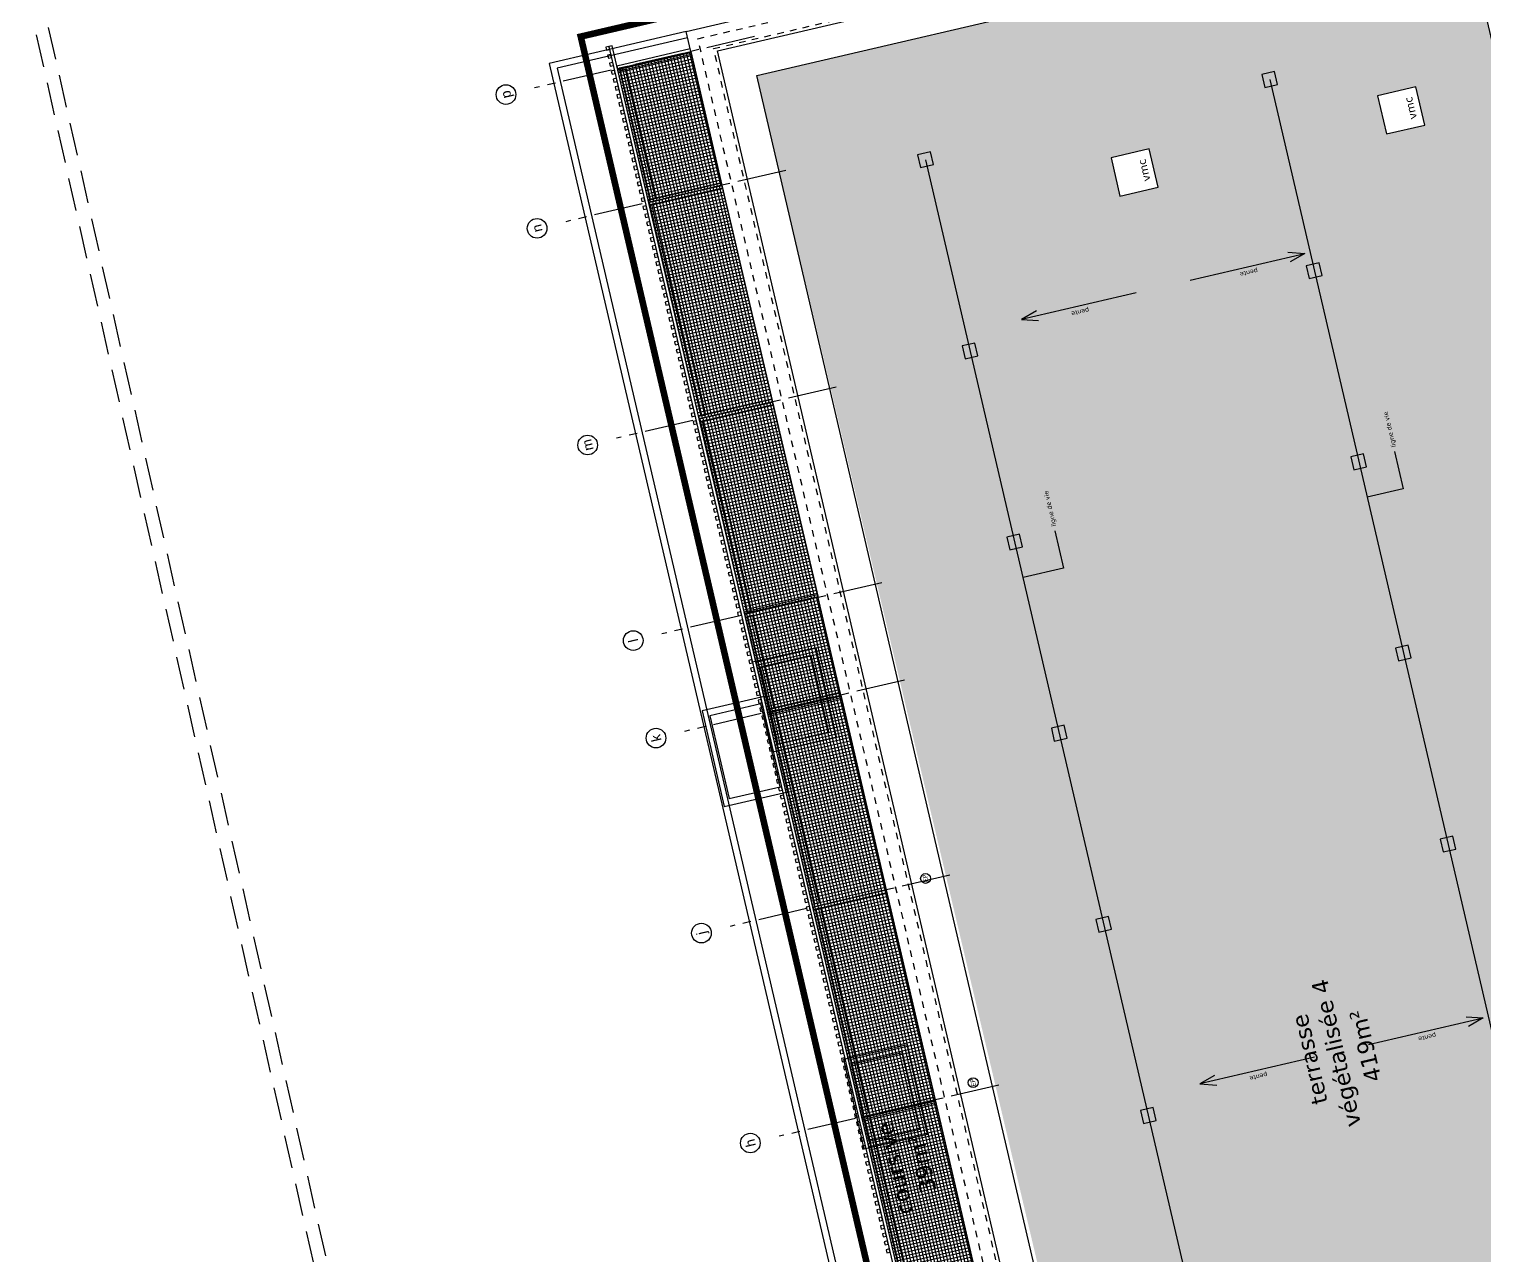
# Model space of a CAD drawing. Header units: metres. Extents: x 595957 to 596103, y 139647 to 139785.
# Drawn here: x 596054.42 to 596076.65, y 139694.01 to 139712.74 of the extents above; entities that cross this region are included whole.
import ezdxf
from ezdxf.enums import TextEntityAlignment as Align

# ---------------------------------------------------------------- set-up
doc = ezdxf.new("R2010")
doc.units = ezdxf.units.M
doc.header["$MEASUREMENT"] = 0
for name, pattern in [('03', [0.7, 0.5, -0.2]), ('AXES2', [1.125, 0.75, -0.125, 0.125, -0.125]), ('CACHEx2', [0.75, 0.5, -0.25]), ('POINTILLE', [0.25, 0, -0.25])]:
    doc.linetypes.add(name, pattern=pattern)
for name, color, linetype in [('00-AXE-0.00', 14, 'AXES2'), ('01-SANITAIRE-0.15', 44, 'Continuous'), ('02-VU-POINT-05-0.10', 133, 'POINTILLE'), ('04-VEGET2-0.15', 80, 'Continuous'), ('06-TXT-DETAILS-DIVERS-02.20', 2, 'Continuous'), ('06-TXT-DIVERS-0.20', 70, 'Continuous'), ('06-TXT-ETIQUETTES SURFACES', 210, 'Continuous'), ('08-VU-0.08', 56, 'Continuous'), ('08-VU-0.13', 44, 'Continuous'), ('08-VU-0.20', 32, 'Continuous'), ('08-VU-0.30', 41, 'Continuous'), ('08-VU-0.35', 30, 'Continuous')]:
    doc.layers.add(name, color=color, linetype=linetype)
doc.styles.add('locaux 100', font='verdana.ttf', dxfattribs={"height": 0.22})
doc.styles.add('locaux 20', font='verdana.ttf', dxfattribs={"height": 0.07})
doc.styles.get("Standard").update_dxf_attribs({"font": 'arial.ttf'})
pattern_1 = [(103.12127, (596100.814845, 139671.19803), (-0.04869459, -0.011350643), []), (193.12127, (596100.814845, 139671.19803), (0.011350643, -0.04869459), [])]

# ---------------------------------------------------------------- blocks, each defined once
blk = doc.blocks.new('A$C3E0B406B')
at = {"layer": '01-SANITAIRE-0.15'}
for points in [[(0.075, -0.25), (0, 0), (-0.075, -0.25)], [(0, -1.8), (0, 0)]]:
    blk.add_lwpolyline(points, dxfattribs=at)
at = {"layer": '01-SANITAIRE-0.15', "insert": (-0.083, -0.9), "char_height": 0.07, "width": 1.56851, "attachment_point": 5, "rotation": 90, "style": 'locaux 20'}
blk.add_mtext('pente ', dxfattribs=at)

msp = doc.modelspace()

# ---------------------------------------------------------------- hatches: boundary and pattern name
at = {"layer": '04-VEGET2-0.15', "true_color": 0x999999}
h = msp.add_hatch(dxfattribs=at)
h.set_pattern_fill('GRASS', color=253, scale=0.25)
h.set_pattern_definition([(193.12127, (596100.81484, 139671.19803), (-0.1320308, -0.21229195), [0.046875, -0.3066784]), (148.12127, (596100.81484, 139671.19803), (-0.1320308, -0.212292), [0.046875, -0.203125]), (238.12127, (596100.81484, 139671.19803), (0.212292, -0.1320308), [0.046875, -0.203125])])
h.paths.add_polyline_path([(596073.292, 139679.229), (596065.542, 139712.036), (596076.314, 139714.546), (596083.966, 139681.717)])
h.paths.add_polyline_path([(596071.677, 139710.327), (596071.54, 139710.911), (596070.956, 139710.775), (596071.092, 139710.191)], flags=16)
h.paths.add_polyline_path([(596075.749, 139711.276), (596075.613, 139711.861), (596075.029, 139711.725), (596075.165, 139711.14)], flags=16)
at = {"layer": '08-VU-0.08'}
h = msp.add_hatch(dxfattribs=at)
h.set_pattern_fill('_USER', color=256, scale=0.05, double=1, pattern_type=0)
h.set_pattern_definition(pattern_1)
h.paths.add_polyline_path([(596063.413, 139712.14), (596064.533, 139712.401), (596065.01, 139710.356), (596063.89, 139710.095)])
h = msp.add_hatch(dxfattribs=at)
h.set_pattern_fill('_USER', color=256, scale=0.05, double=1, pattern_type=0)
h.set_pattern_definition([(102.8952, (596065.708656, 139705.79514), (-0.048739, -0.0111584), []), (192.8952, (596065.708656, 139705.79514), (0.0111584, -0.048739), [])])
h.paths.add_polyline_path([(596063.89, 139710.095), (596065.01, 139710.356), (596065.782, 139707.045), (596064.662, 139706.784)])
h = msp.add_hatch(dxfattribs=at)
h.set_pattern_fill('_USER', color=256, scale=0.05, double=1, pattern_type=0)
h.set_pattern_definition([(102.8952, (596066.4805, 139702.48391), (-0.048739, -0.0111584), []), (192.8952, (596066.4805, 139702.48391), (0.0111584, -0.048739), [])])
h.paths.add_polyline_path([(596064.662, 139706.784), (596065.782, 139707.045), (596066.479, 139704.055), (596065.359, 139703.794)])
h = msp.add_hatch(dxfattribs=at)
h.set_pattern_fill('_USER', color=256, scale=0.05, double=1, pattern_type=0)
h.set_pattern_definition(pattern_1)
h.paths.add_polyline_path([(596066.826, 139702.565), (596066.479, 139704.055), (596065.359, 139703.794), (596065.706, 139702.304)])
h = msp.add_hatch(dxfattribs=at)
h.set_pattern_fill('_USER', color=256, scale=0.05, double=1, pattern_type=0)
h.set_pattern_definition(pattern_1)
h.paths.add_polyline_path([(596065.706, 139702.304), (596066.826, 139702.565), (596067.521, 139699.585), (596066.401, 139699.324)])
h = msp.add_hatch(dxfattribs=at)
h.set_pattern_fill('_USER', color=256, scale=0.05, double=1, pattern_type=0)
h.set_pattern_definition([(103.12127, (596101.56285, 139667.989057), (-0.04869459, -0.011350643), []), (193.12127, (596101.56285, 139667.989057), (0.011350643, -0.04869459), [])])
h.paths.add_polyline_path([(596066.401, 139699.324), (596067.521, 139699.585), (596068.269, 139696.376), (596067.149, 139696.115)])
h = msp.add_hatch(dxfattribs=at)
h.set_pattern_fill('_USER', color=256, scale=0.05, double=1, pattern_type=0)
h.set_pattern_definition([(103.12127, (596102.25751, 139665.00895), (-0.04869459, -0.011350643), []), (193.12127, (596102.25751, 139665.00895), (0.011350643, -0.04869459), [])])
h.paths.add_polyline_path([(596067.149, 139696.115), (596068.269, 139696.376), (596068.963, 139693.396), (596067.843, 139693.135)])

# ---------------------------------------------------------------- linework, layer by layer
at = {"layer": '00-AXE-0.00'}
for p, q in [((596065.507, 139712.628), (596062.147, 139711.845)), ((596065.984, 139710.583), (596062.624, 139709.8)), ((596066.756, 139707.272), (596063.396, 139706.489)), ((596067.452, 139704.282), (596064.093, 139703.499)), ((596067.8, 139702.792), (596064.44, 139702.009)), ((596068.494, 139699.812), (596065.135, 139699.029)), ((596069.242, 139696.603), (596065.883, 139695.82))]:
    msp.add_line(p, q, dxfattribs=at)
at = {"layer": '00-AXE-0.00', "linetype": 'Continuous'}
for centre in [(596061.709, 139711.743), (596062.185, 139709.698), (596062.957, 139706.386), (596063.654, 139703.397), (596064.002, 139701.906), (596064.696, 139698.926), (596065.444, 139695.717)]:
    msp.add_circle(centre, 0.15, dxfattribs=at)
at = {"layer": '01-SANITAIRE-0.15'}
for points in [[(596072.166, 139708.907), (596073.919, 139709.316)], [(596073.659, 139709.332), (596073.919, 139709.316), (596073.693, 139709.186)], [(596074.89, 139697.221), (596076.643, 139697.629)], [(596076.383, 139697.645), (596076.643, 139697.629), (596076.417, 139697.499)]]:
    msp.add_lwpolyline(points, dxfattribs=at)
for centre in [(596068.121, 139699.761), (596068.849, 139696.64)]:
    msp.add_circle(centre, 0.075, dxfattribs=at)
at = {"layer": '02-VU-POINT-05-0.10', "ltscale": 0.25}
for points in [[(596072.635, 139678.305), (596064.642, 139712.596), (596076.874, 139715.447), (596084.867, 139681.156)], [(596072.784, 139678.545), (596064.882, 139712.446), (596076.724, 139715.207), (596084.627, 139681.306)]]:
    msp.add_lwpolyline(points, close=True, dxfattribs=at)
at = {"layer": '06-TXT-DETAILS-DIVERS-02.20', "color": 251, "linetype": '03', "true_color": 0x666666, "const_width": 0.1}
msp.add_lwpolyline([(596087.258, 139730.178), (596072.101, 139726.644), (596074.723, 139715.396), (596062.852, 139712.629), (596071.565, 139675.25), (596082.566, 139677.767), (596083.039, 139675.68), (596087.776, 139676.754), (596089.744, 139668.309), (596100.862, 139670.898)], dxfattribs=at)
at = {"layer": '06-TXT-DETAILS-DIVERS-02.20'}
for points in [[(596075.286, 139706.287), (596075.42, 139705.716), (596074.868, 139705.587)], [(596070.096, 139705.077), (596070.229, 139704.506), (596069.613, 139704.362)]]:
    msp.add_lwpolyline(points, dxfattribs=at)
at = {"layer": '08-VU-0.08', "linetype": 'CACHEx2'}
msp.add_lwpolyline([(596053.56, 139717.891), (596062.762, 139677.093), (596062.567, 139677.049), (596053.365, 139717.847)], close=True, dxfattribs=at)
at = {"layer": '08-VU-0.08'}
for points in [[(596073.195, 139679.206), (596065.542, 139712.036), (596076.314, 139714.546), (596083.966, 139681.717)], [(596063.413, 139712.14), (596064.533, 139712.401), (596065.01, 139710.356), (596063.89, 139710.095)], [(596063.89, 139710.095), (596065.01, 139710.356), (596065.782, 139707.045), (596064.662, 139706.784)], [(596064.662, 139706.784), (596065.782, 139707.045), (596066.479, 139704.055), (596065.359, 139703.794)], [(596066.826, 139702.565), (596066.479, 139704.055), (596065.359, 139703.794), (596065.706, 139702.304)], [(596065.788, 139701.699), (596066.762, 139701.926), (596066.45, 139703.288), (596065.476, 139703.065)], [(596065.863, 139701.82), (596066.642, 139702.001), (596066.375, 139703.168), (596065.595, 139702.99)], [(596066.019, 139701.086), (596065.681, 139702.547), (596064.707, 139702.323), (596065.044, 139700.861)], [(596065.706, 139702.304), (596066.826, 139702.565), (596067.521, 139699.585), (596066.401, 139699.324)], [(596065.899, 139701.161), (596065.606, 139702.428), (596064.827, 139702.248), (596065.119, 139700.981)], [(596066.401, 139699.324), (596067.521, 139699.585), (596068.269, 139696.376), (596067.149, 139696.115)], [(596067.178, 139695.627), (596068.152, 139695.854), (596067.841, 139697.216), (596066.866, 139696.993)], [(596067.253, 139695.747), (596068.033, 139695.929), (596067.765, 139697.096), (596066.986, 139696.918)], [(596067.149, 139696.115), (596068.269, 139696.376), (596068.963, 139693.396), (596067.843, 139693.135)]]:
    msp.add_lwpolyline(points, close=True, dxfattribs=at)
at = {"layer": '08-VU-0.13'}
for p, q in [((596063.331, 139712.053), (596063.379, 139712.065)), ((596063.472, 139711.445), (596063.521, 139711.456)), ((596063.614, 139710.836), (596063.663, 139710.848)), ((596063.898, 139709.619), (596063.947, 139709.63)), ((596064.182, 139708.402), (596064.23, 139708.413)), ((596064.551, 139706.819), (596064.599, 139706.831)), ((596064.607, 139706.576), (596064.656, 139706.587)), ((596064.976, 139704.993), (596065.025, 139705.005)), ((596065.033, 139704.75), (596065.082, 139704.761)), ((596065.402, 139703.168), (596065.451, 139703.179)), ((596065.459, 139702.924), (596065.507, 139702.935)), ((596065.827, 139701.342), (596065.876, 139701.353)), ((596065.884, 139701.098), (596065.933, 139701.11)), ((596066.083, 139700.246), (596066.132, 139700.257)), ((596066.253, 139699.516), (596066.302, 139699.527)), ((596066.452, 139698.664), (596066.5, 139698.675)), ((596066.508, 139698.42), (596066.557, 139698.432)), ((596066.877, 139696.838), (596066.926, 139696.849)), ((596066.934, 139696.594), (596066.983, 139696.606)), ((596067.303, 139695.012), (596067.352, 139695.023)), ((596067.36, 139694.768), (596067.408, 139694.78))]:
    msp.add_line(p, q, dxfattribs=at)
for points in [[(596064.462, 139712.708), (596062.37, 139712.22), (596070.921, 139675.537)], [(596064.484, 139712.611), (596062.49, 139712.146), (596071.018, 139675.559)]]:
    msp.add_lwpolyline(points, dxfattribs=at)
for points in [[(596063.234, 139712.467), (596063.245, 139712.419), (596063.294, 139712.43), (596063.283, 139712.479)], [(596063.262, 139712.346), (596063.274, 139712.297), (596063.323, 139712.308), (596063.311, 139712.357)], [(596063.283, 139712.479), (596071.324, 139677.982), (596071.373, 139677.993), (596063.331, 139712.49)], [(596063.291, 139712.224), (596063.302, 139712.175), (596063.351, 139712.187), (596063.34, 139712.235)], [(596063.319, 139712.102), (596063.331, 139712.054), (596063.379, 139712.065), (596063.368, 139712.114)], [(596063.348, 139711.98), (596063.359, 139711.932), (596063.408, 139711.943), (596063.396, 139711.992)], [(596063.376, 139711.859), (596063.387, 139711.81), (596063.436, 139711.821), (596063.425, 139711.87)], [(596063.404, 139711.737), (596063.416, 139711.688), (596063.464, 139711.7), (596063.453, 139711.748)], [(596075.749, 139711.276), (596075.613, 139711.861), (596075.029, 139711.725), (596075.165, 139711.14)], [(596063.433, 139711.615), (596063.444, 139711.567), (596063.493, 139711.578), (596063.481, 139711.627)], [(596063.461, 139711.494), (596063.472, 139711.445), (596063.521, 139711.456), (596063.51, 139711.505)], [(596063.489, 139711.372), (596063.501, 139711.323), (596063.55, 139711.334), (596063.538, 139711.383)], [(596063.518, 139711.25), (596063.529, 139711.201), (596063.578, 139711.213), (596063.567, 139711.261)], [(596063.546, 139711.128), (596063.558, 139711.08), (596063.606, 139711.091), (596063.595, 139711.14)], [(596063.575, 139711.007), (596063.586, 139710.958), (596063.635, 139710.969), (596063.623, 139711.018)], [(596063.603, 139710.885), (596063.614, 139710.836), (596063.663, 139710.848), (596063.652, 139710.896)], [(596063.631, 139710.763), (596063.643, 139710.714), (596063.691, 139710.726), (596063.68, 139710.775)], [(596071.677, 139710.327), (596071.54, 139710.911), (596070.956, 139710.775), (596071.092, 139710.191)], [(596063.66, 139710.641), (596063.671, 139710.593), (596063.72, 139710.604), (596063.708, 139710.653)], [(596063.688, 139710.52), (596063.699, 139710.471), (596063.748, 139710.482), (596063.737, 139710.531)], [(596063.716, 139710.398), (596063.728, 139710.349), (596063.777, 139710.361), (596063.765, 139710.409)], [(596063.745, 139710.276), (596063.756, 139710.228), (596063.805, 139710.239), (596063.794, 139710.288)], [(596063.773, 139710.155), (596063.785, 139710.106), (596063.833, 139710.117), (596063.822, 139710.166)], [(596063.802, 139710.033), (596063.813, 139709.984), (596063.862, 139709.995), (596063.85, 139710.044)], [(596063.83, 139709.911), (596063.841, 139709.862), (596063.89, 139709.874), (596063.879, 139709.922)], [(596063.858, 139709.789), (596063.87, 139709.741), (596063.918, 139709.752), (596063.907, 139709.801)], [(596063.887, 139709.668), (596063.898, 139709.619), (596063.947, 139709.63), (596063.935, 139709.679)], [(596063.915, 139709.546), (596063.926, 139709.497), (596063.975, 139709.509), (596063.964, 139709.557)], [(596063.943, 139709.424), (596063.955, 139709.376), (596064.003, 139709.387), (596063.992, 139709.436)], [(596063.972, 139709.302), (596063.983, 139709.254), (596064.032, 139709.265), (596064.021, 139709.314)], [(596064, 139709.181), (596064.012, 139709.132), (596064.06, 139709.143), (596064.049, 139709.192)], [(596064.029, 139709.059), (596064.04, 139709.01), (596064.089, 139709.022), (596064.077, 139709.07)], [(596064.057, 139708.937), (596064.068, 139708.889), (596064.117, 139708.9), (596064.106, 139708.949)], [(596064.085, 139708.816), (596064.097, 139708.767), (596064.145, 139708.778), (596064.134, 139708.827)], [(596064.114, 139708.694), (596064.125, 139708.645), (596064.174, 139708.657), (596064.162, 139708.705)], [(596064.142, 139708.572), (596064.153, 139708.523), (596064.202, 139708.535), (596064.191, 139708.583)], [(596064.17, 139708.45), (596064.182, 139708.402), (596064.23, 139708.413), (596064.219, 139708.462)], [(596064.199, 139708.329), (596064.21, 139708.28), (596064.259, 139708.291), (596064.248, 139708.34)], [(596064.227, 139708.207), (596064.239, 139708.158), (596064.287, 139708.17), (596064.276, 139708.218)], [(596064.256, 139708.085), (596064.267, 139708.037), (596064.316, 139708.048), (596064.304, 139708.097)], [(596064.284, 139707.963), (596064.295, 139707.915), (596064.344, 139707.926), (596064.333, 139707.975)], [(596064.312, 139707.842), (596064.324, 139707.793), (596064.372, 139707.804), (596064.361, 139707.853)], [(596064.341, 139707.72), (596064.352, 139707.671), (596064.401, 139707.683), (596064.389, 139707.731)], [(596064.369, 139707.598), (596064.38, 139707.55), (596064.429, 139707.561), (596064.418, 139707.61)], [(596064.397, 139707.477), (596064.409, 139707.428), (596064.457, 139707.439), (596064.446, 139707.488)], [(596064.426, 139707.355), (596064.437, 139707.306), (596064.486, 139707.318), (596064.475, 139707.366)], [(596064.454, 139707.233), (596064.466, 139707.184), (596064.514, 139707.196), (596064.503, 139707.244)], [(596064.483, 139707.111), (596064.494, 139707.063), (596064.543, 139707.074), (596064.531, 139707.123)], [(596064.511, 139706.99), (596064.522, 139706.941), (596064.571, 139706.952), (596064.56, 139707.001)], [(596064.539, 139706.868), (596064.551, 139706.819), (596064.599, 139706.831), (596064.588, 139706.879)], [(596064.568, 139706.746), (596064.579, 139706.698), (596064.628, 139706.709), (596064.616, 139706.758)], [(596064.596, 139706.625), (596064.607, 139706.576), (596064.656, 139706.587), (596064.645, 139706.636)], [(596064.624, 139706.503), (596064.636, 139706.454), (596064.684, 139706.465), (596064.673, 139706.514)], [(596064.653, 139706.381), (596064.664, 139706.332), (596064.713, 139706.344), (596064.702, 139706.392)], [(596064.681, 139706.259), (596064.693, 139706.211), (596064.741, 139706.222), (596064.73, 139706.271)], [(596064.71, 139706.138), (596064.721, 139706.089), (596064.77, 139706.1), (596064.758, 139706.149)], [(596064.738, 139706.016), (596064.749, 139705.967), (596064.798, 139705.979), (596064.787, 139706.027)], [(596064.766, 139705.894), (596064.778, 139705.846), (596064.826, 139705.857), (596064.815, 139705.906)], [(596064.795, 139705.772), (596064.806, 139705.724), (596064.855, 139705.735), (596064.843, 139705.784)], [(596064.823, 139705.651), (596064.834, 139705.602), (596064.883, 139705.613), (596064.872, 139705.662)], [(596064.851, 139705.529), (596064.863, 139705.48), (596064.911, 139705.492), (596064.9, 139705.54)], [(596064.88, 139705.407), (596064.891, 139705.359), (596064.94, 139705.37), (596064.928, 139705.419)], [(596064.908, 139705.286), (596064.92, 139705.237), (596064.968, 139705.248), (596064.957, 139705.297)], [(596064.937, 139705.164), (596064.948, 139705.115), (596064.997, 139705.127), (596064.985, 139705.175)], [(596064.965, 139705.042), (596064.976, 139704.993), (596065.025, 139705.005), (596065.014, 139705.053)], [(596064.993, 139704.92), (596065.005, 139704.872), (596065.053, 139704.883), (596065.042, 139704.932)], [(596065.022, 139704.799), (596065.033, 139704.75), (596065.082, 139704.761), (596065.07, 139704.81)], [(596065.05, 139704.677), (596065.061, 139704.628), (596065.11, 139704.64), (596065.099, 139704.688)], [(596065.078, 139704.555), (596065.09, 139704.507), (596065.138, 139704.518), (596065.127, 139704.567)], [(596065.107, 139704.433), (596065.118, 139704.385), (596065.167, 139704.396), (596065.155, 139704.445)], [(596065.135, 139704.312), (596065.147, 139704.263), (596065.195, 139704.274), (596065.184, 139704.323)], [(596065.164, 139704.19), (596065.175, 139704.141), (596065.224, 139704.153), (596065.212, 139704.201)], [(596065.192, 139704.068), (596065.203, 139704.02), (596065.252, 139704.031), (596065.241, 139704.08)], [(596065.22, 139703.947), (596065.232, 139703.898), (596065.28, 139703.909), (596065.269, 139703.958)], [(596065.249, 139703.825), (596065.26, 139703.776), (596065.309, 139703.788), (596065.297, 139703.836)], [(596065.277, 139703.703), (596065.288, 139703.654), (596065.337, 139703.666), (596065.326, 139703.714)], [(596065.305, 139703.581), (596065.317, 139703.533), (596065.365, 139703.544), (596065.354, 139703.593)], [(596065.334, 139703.46), (596065.345, 139703.411), (596065.394, 139703.422), (596065.382, 139703.471)], [(596065.362, 139703.338), (596065.373, 139703.289), (596065.422, 139703.301), (596065.411, 139703.349)], [(596065.391, 139703.216), (596065.402, 139703.168), (596065.451, 139703.179), (596065.439, 139703.228)], [(596065.419, 139703.094), (596065.43, 139703.046), (596065.479, 139703.057), (596065.468, 139703.106)], [(596065.447, 139702.973), (596065.459, 139702.924), (596065.507, 139702.935), (596065.496, 139702.984)], [(596065.476, 139702.851), (596065.487, 139702.802), (596065.536, 139702.814), (596065.524, 139702.862)], [(596065.504, 139702.729), (596065.515, 139702.681), (596065.564, 139702.692), (596065.553, 139702.741)], [(596065.532, 139702.608), (596065.544, 139702.559), (596065.592, 139702.57), (596065.581, 139702.619)], [(596065.561, 139702.486), (596065.572, 139702.437), (596065.621, 139702.449), (596065.609, 139702.497)], [(596065.589, 139702.364), (596065.6, 139702.315), (596065.649, 139702.327), (596065.638, 139702.375)], [(596065.618, 139702.242), (596065.629, 139702.194), (596065.678, 139702.205), (596065.666, 139702.254)], [(596065.646, 139702.121), (596065.657, 139702.072), (596065.706, 139702.083), (596065.695, 139702.132)], [(596065.674, 139701.999), (596065.686, 139701.95), (596065.734, 139701.962), (596065.723, 139702.01)], [(596065.703, 139701.877), (596065.714, 139701.829), (596065.763, 139701.84), (596065.751, 139701.889)], [(596065.731, 139701.756), (596065.742, 139701.707), (596065.791, 139701.718), (596065.78, 139701.767)], [(596065.759, 139701.634), (596065.771, 139701.585), (596065.819, 139701.596), (596065.808, 139701.645)], [(596065.788, 139701.512), (596065.799, 139701.463), (596065.848, 139701.475), (596065.836, 139701.523)], [(596065.816, 139701.39), (596065.827, 139701.342), (596065.876, 139701.353), (596065.865, 139701.402)], [(596065.845, 139701.269), (596065.856, 139701.22), (596065.905, 139701.231), (596065.893, 139701.28)], [(596065.873, 139701.147), (596065.884, 139701.098), (596065.933, 139701.11), (596065.922, 139701.158)], [(596065.901, 139701.025), (596065.913, 139700.976), (596065.961, 139700.988), (596065.95, 139701.036)], [(596065.93, 139700.903), (596065.941, 139700.855), (596065.99, 139700.866), (596065.978, 139700.915)], [(596065.958, 139700.782), (596065.969, 139700.733), (596066.018, 139700.744), (596066.007, 139700.793)], [(596065.986, 139700.66), (596065.998, 139700.611), (596066.046, 139700.623), (596066.035, 139700.671)], [(596066.015, 139700.538), (596066.026, 139700.49), (596066.075, 139700.501), (596066.063, 139700.55)], [(596066.043, 139700.417), (596066.054, 139700.368), (596066.103, 139700.379), (596066.092, 139700.428)], [(596066.072, 139700.295), (596066.083, 139700.246), (596066.132, 139700.257), (596066.12, 139700.306)], [(596066.072, 139700.295), (596066.083, 139700.246), (596066.132, 139700.257), (596066.12, 139700.306)], [(596066.1, 139700.173), (596066.111, 139700.124), (596066.16, 139700.136), (596066.149, 139700.184)], [(596066.1, 139700.173), (596066.111, 139700.124), (596066.16, 139700.136), (596066.149, 139700.184)], [(596066.128, 139700.051), (596066.14, 139700.003), (596066.188, 139700.014), (596066.177, 139700.063)], [(596066.128, 139700.051), (596066.14, 139700.003), (596066.188, 139700.014), (596066.177, 139700.063)], [(596066.157, 139699.93), (596066.168, 139699.881), (596066.217, 139699.892), (596066.205, 139699.941)], [(596066.157, 139699.93), (596066.168, 139699.881), (596066.217, 139699.892), (596066.205, 139699.941)], [(596066.185, 139699.808), (596066.196, 139699.759), (596066.245, 139699.771), (596066.234, 139699.819)], [(596066.185, 139699.808), (596066.196, 139699.759), (596066.245, 139699.771), (596066.234, 139699.819)], [(596066.213, 139699.686), (596066.225, 139699.638), (596066.273, 139699.649), (596066.262, 139699.698)], [(596066.213, 139699.686), (596066.225, 139699.638), (596066.273, 139699.649), (596066.262, 139699.698)], [(596066.242, 139699.564), (596066.253, 139699.516), (596066.302, 139699.527), (596066.29, 139699.576)], [(596066.242, 139699.564), (596066.253, 139699.516), (596066.302, 139699.527), (596066.29, 139699.576)], [(596066.27, 139699.443), (596066.281, 139699.394), (596066.33, 139699.405), (596066.319, 139699.454)], [(596066.27, 139699.443), (596066.281, 139699.394), (596066.33, 139699.405), (596066.319, 139699.454)], [(596066.298, 139699.321), (596066.31, 139699.272), (596066.359, 139699.284), (596066.347, 139699.332)], [(596066.327, 139699.199), (596066.338, 139699.151), (596066.387, 139699.162), (596066.376, 139699.211)], [(596066.355, 139699.078), (596066.367, 139699.029), (596066.415, 139699.04), (596066.404, 139699.089)], [(596066.384, 139698.956), (596066.395, 139698.907), (596066.444, 139698.919), (596066.432, 139698.967)], [(596066.412, 139698.834), (596066.423, 139698.785), (596066.472, 139698.797), (596066.461, 139698.845)], [(596066.44, 139698.712), (596066.452, 139698.664), (596066.5, 139698.675), (596066.489, 139698.724)], [(596066.469, 139698.591), (596066.48, 139698.542), (596066.529, 139698.553), (596066.517, 139698.602)], [(596066.497, 139698.469), (596066.508, 139698.42), (596066.557, 139698.432), (596066.546, 139698.48)], [(596066.525, 139698.347), (596066.537, 139698.299), (596066.586, 139698.31), (596066.574, 139698.359)], [(596066.554, 139698.225), (596066.565, 139698.177), (596066.614, 139698.188), (596066.603, 139698.237)], [(596066.582, 139698.104), (596066.594, 139698.055), (596066.642, 139698.066), (596066.631, 139698.115)], [(596066.611, 139697.982), (596066.622, 139697.933), (596066.671, 139697.945), (596066.659, 139697.993)], [(596066.639, 139697.86), (596066.65, 139697.812), (596066.699, 139697.823), (596066.688, 139697.872)], [(596066.667, 139697.739), (596066.679, 139697.69), (596066.727, 139697.701), (596066.716, 139697.75)], [(596066.696, 139697.617), (596066.707, 139697.568), (596066.756, 139697.58), (596066.744, 139697.628)], [(596066.724, 139697.495), (596066.735, 139697.446), (596066.784, 139697.458), (596066.773, 139697.506)], [(596066.752, 139697.373), (596066.764, 139697.325), (596066.813, 139697.336), (596066.801, 139697.385)], [(596066.781, 139697.252), (596066.792, 139697.203), (596066.841, 139697.214), (596066.83, 139697.263)], [(596066.809, 139697.13), (596066.821, 139697.081), (596066.869, 139697.093), (596066.858, 139697.141)], [(596066.838, 139697.008), (596066.849, 139696.96), (596066.898, 139696.971), (596066.886, 139697.02)], [(596066.866, 139696.887), (596066.877, 139696.838), (596066.926, 139696.849), (596066.915, 139696.898)], [(596066.894, 139696.765), (596066.906, 139696.716), (596066.954, 139696.727), (596066.943, 139696.776)], [(596066.923, 139696.643), (596066.934, 139696.594), (596066.983, 139696.606), (596066.971, 139696.654)], [(596066.951, 139696.521), (596066.962, 139696.473), (596067.011, 139696.484), (596067, 139696.533)], [(596066.979, 139696.4), (596066.991, 139696.351), (596067.04, 139696.362), (596067.028, 139696.411)], [(596067.008, 139696.278), (596067.019, 139696.229), (596067.068, 139696.241), (596067.057, 139696.289)], [(596067.036, 139696.156), (596067.048, 139696.107), (596067.096, 139696.119), (596067.085, 139696.167)], [(596067.065, 139696.034), (596067.076, 139695.986), (596067.125, 139695.997), (596067.113, 139696.046)], [(596067.093, 139695.913), (596067.104, 139695.864), (596067.153, 139695.875), (596067.142, 139695.924)], [(596067.121, 139695.791), (596067.133, 139695.742), (596067.181, 139695.754), (596067.17, 139695.802)], [(596067.15, 139695.669), (596067.161, 139695.621), (596067.21, 139695.632), (596067.198, 139695.681)], [(596067.178, 139695.548), (596067.189, 139695.499), (596067.238, 139695.51), (596067.227, 139695.559)], [(596067.206, 139695.426), (596067.218, 139695.377), (596067.267, 139695.388), (596067.255, 139695.437)], [(596067.235, 139695.304), (596067.246, 139695.255), (596067.295, 139695.267), (596067.284, 139695.315)], [(596067.263, 139695.182), (596067.275, 139695.134), (596067.323, 139695.145), (596067.312, 139695.194)], [(596067.292, 139695.061), (596067.303, 139695.012), (596067.352, 139695.023), (596067.34, 139695.072)], [(596067.32, 139694.939), (596067.331, 139694.89), (596067.38, 139694.902), (596067.369, 139694.95)], [(596067.348, 139694.817), (596067.36, 139694.768), (596067.408, 139694.78), (596067.397, 139694.829)], [(596067.377, 139694.695), (596067.388, 139694.647), (596067.437, 139694.658), (596067.425, 139694.707)], [(596067.405, 139694.574), (596067.416, 139694.525), (596067.465, 139694.536), (596067.454, 139694.585)], [(596067.433, 139694.452), (596067.445, 139694.403), (596067.493, 139694.415), (596067.482, 139694.463)], [(596067.462, 139694.33), (596067.473, 139694.282), (596067.522, 139694.293), (596067.511, 139694.342)], [(596067.49, 139694.209), (596067.502, 139694.16), (596067.55, 139694.171), (596067.539, 139694.22)], [(596067.519, 139694.087), (596067.53, 139694.038), (596067.579, 139694.049), (596067.567, 139694.098)]]:
    msp.add_lwpolyline(points, close=True, dxfattribs=at)
at = {"layer": '08-VU-0.20'}
for p, q in [((596073.38, 139711.973), (596080.203, 139682.699)), ((596068.12, 139710.747), (596074.944, 139681.473))]:
    msp.add_line(p, q, dxfattribs=at)
for points in [[(596063.404, 139712.179), (596063.422, 139712.101), (596064.542, 139712.362), (596064.524, 139712.44)], [(596063.915, 139710.142), (596063.993, 139710.16), (596063.534, 139712.127), (596063.456, 139712.109)], [(596073.305, 139711.853), (596073.5, 139711.898), (596073.454, 139712.093), (596073.259, 139712.047)], [(596068.046, 139710.627), (596068.241, 139710.672), (596068.195, 139710.867), (596068, 139710.822)], [(596063.881, 139710.134), (596063.899, 139710.056), (596065.019, 139710.317), (596065.001, 139710.395)], [(596064.687, 139706.831), (596064.765, 139706.849), (596064.011, 139710.082), (596063.933, 139710.064)], [(596073.986, 139708.931), (596074.181, 139708.976), (596074.135, 139709.171), (596073.94, 139709.126)], [(596068.727, 139707.705), (596068.922, 139707.751), (596068.876, 139707.945), (596068.681, 139707.9)], [(596064.653, 139706.823), (596064.671, 139706.745), (596065.791, 139707.006), (596065.773, 139707.084)], [(596065.384, 139703.841), (596065.461, 139703.859), (596064.783, 139706.771), (596064.705, 139706.753)], [(596074.667, 139706.009), (596074.862, 139706.055), (596074.816, 139706.249), (596074.621, 139706.204)], [(596069.408, 139704.783), (596069.603, 139704.829), (596069.557, 139705.024), (596069.362, 139704.978)], [(596065.349, 139703.833), (596065.368, 139703.755), (596066.488, 139704.016), (596066.469, 139704.094)], [(596065.731, 139702.351), (596065.809, 139702.369), (596065.48, 139703.781), (596065.402, 139703.763)], [(596075.348, 139703.088), (596075.543, 139703.133), (596075.497, 139703.328), (596075.303, 139703.282)], [(596065.697, 139702.343), (596065.715, 139702.265), (596066.835, 139702.526), (596066.817, 139702.604)], [(596066.426, 139699.371), (596066.503, 139699.389), (596065.827, 139702.291), (596065.749, 139702.273)], [(596070.089, 139701.862), (596070.284, 139701.907), (596070.238, 139702.102), (596070.044, 139702.057)], [(596076.029, 139700.166), (596076.224, 139700.211), (596076.178, 139700.406), (596075.984, 139700.361)], [(596066.391, 139699.363), (596066.41, 139699.285), (596067.53, 139699.546), (596067.511, 139699.624)], [(596067.174, 139696.162), (596067.251, 139696.18), (596066.522, 139699.311), (596066.444, 139699.293)], [(596070.77, 139698.94), (596070.965, 139698.985), (596070.919, 139699.18), (596070.725, 139699.135)], [(596067.139, 139696.154), (596067.158, 139696.076), (596068.278, 139696.337), (596068.259, 139696.415)], [(596067.868, 139693.181), (596067.946, 139693.2), (596067.27, 139696.102), (596067.192, 139696.084)], [(596071.451, 139696.018), (596071.646, 139696.064), (596071.6, 139696.259), (596071.406, 139696.213)]]:
    msp.add_lwpolyline(points, close=True, dxfattribs=at)
at = {"layer": '08-VU-0.30'}
msp.add_lwpolyline([(596072.822, 139678.605), (596064.942, 139712.409), (596076.687, 139715.147), (596084.567, 139681.343)], close=True, dxfattribs=at)
at = {"layer": '08-VU-0.35'}
msp.add_lwpolyline([(596073.015, 139676.012), (596064.462, 139712.708), (596075.743, 139715.338)], dxfattribs=at)

# ---------------------------------------------------------------- block references
at = {"color": 2, "rotation": 103.1212703830424}
for p in [(596069.588, 139708.306), (596072.312, 139696.62)]:
    msp.add_blockref('A$C3E0B406B', p, dxfattribs=at)

# ---------------------------------------------------------------- texts
at = {"layer": '00-AXE-0.00'}
for s, p in [('p', (596061.709, 139711.743)), ('n', (596062.185, 139709.698)), ('m', (596062.957, 139706.386)), ('l', (596063.654, 139703.397)), ('k', (596064.002, 139701.906)), ('j', (596064.696, 139698.926)), ('h', (596065.444, 139695.717))]:
    msp.add_text(s, height=0.15, rotation=103.1213, dxfattribs=at).set_placement(p, align=Align.MIDDLE_CENTER)
at = {"layer": '01-SANITAIRE-0.15', "char_height": 0.07, "attachment_point": 5, "style": 'locaux 20'}
for s, insert, width, rotation in [('pente ', (596073.061, 139709.031), 1.56851, 193.1213), ('EP', (596068.121, 139699.761), 0.07621, 103.1213), ('pente ', (596075.786, 139697.344), 1.56851, 193.1213), ('EP', (596068.849, 139696.64), 0.07621, 103.1213)]:
    msp.add_mtext(s, dxfattribs=dict(at, insert=insert, width=width, rotation=rotation))
at = {"layer": '06-TXT-DETAILS-DIVERS-02.20', "char_height": 0.07, "width": 1.56851, "attachment_point": 4, "rotation": 103.1213, "style": 'locaux 20'}
for insert in [(596075.284, 139706.354), (596070.093, 139705.144)]:
    msp.add_mtext('ligne de vie', dxfattribs=dict(at, insert=insert))
at = {"layer": '06-TXT-DIVERS-0.20', "char_height": 0.25, "attachment_point": 5, "rotation": 103.1213, "style": 'locaux 100'}
for s, insert, width in [('terrasse végétalisée 4', (596074.227, 139697.051), 2.37148), ('coursive', (596067.654, 139695.329), 3.02028)]:
    msp.add_mtext(s, dxfattribs=dict(at, insert=insert, width=width))
at = {"layer": '06-TXT-ETIQUETTES SURFACES', "char_height": 0.25, "attachment_point": 5, "rotation": 103.1213, "style": 'locaux 100'}
for s, insert in [('419m²', (596074.844, 139697.203)), ('39m²', (596068.068, 139695.402))]:
    msp.add_mtext(s, dxfattribs=dict(at, insert=insert))
at = {"layer": '08-VU-0.13', "char_height": 0.12, "width": 0.54284, "attachment_point": 5, "rotation": 103.1213, "style": 'locaux 100'}
for insert in [(596075.535, 139711.535), (596071.462, 139710.585)]:
    msp.add_mtext('vmc', dxfattribs=dict(at, insert=insert))

doc.saveas('drawing.dxf')
